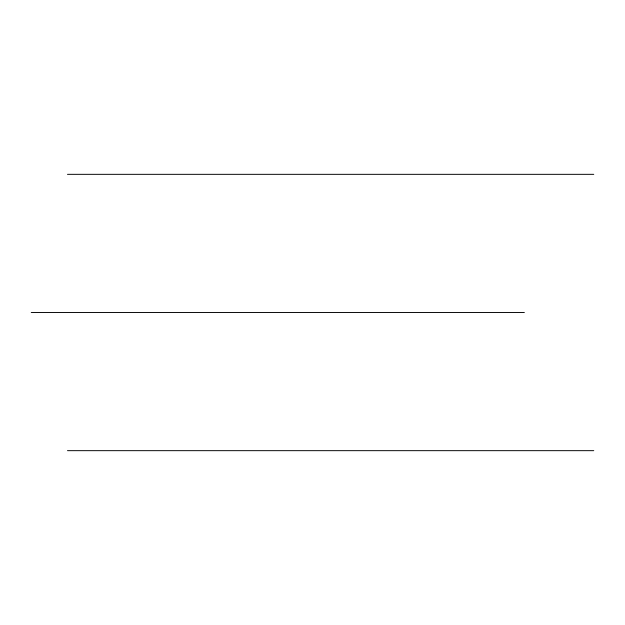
<?xml version="1.0" encoding="UTF-8"?>
<svg xmlns="http://www.w3.org/2000/svg" width="625" height="625" viewBox="0 0 625 625"><rect width="100%" height="100%" fill="white"/><g stroke="black" fill="none" stroke-linecap="round" stroke-linejoin="round"><path stroke-width="0.94" d="M67.477 174.336L593.75 174.336M31.25 312.5L524.359 312.5M67.477 450.664L593.75 450.664"/></g></svg>
